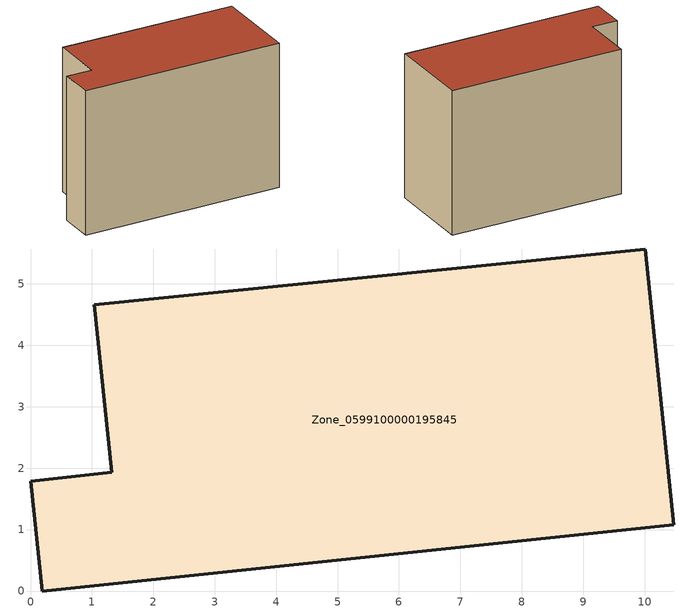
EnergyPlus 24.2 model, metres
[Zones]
Zone_0599100000195845
 floor ground (C_G): 0,1.79 1.32,1.93 1.04,4.66 10.01,5.57 10.48,1.08 0.19,0 z0
 wall outside (C_F): 1.32,1.93 0,1.79 0.19,0 10.48,1.08 10.01,5.57 1.04,4.66 1.32,1.93 z0:7.46
 roof outside (C_R): 10.01,5.57 1.04,4.66 1.32,1.93 0,1.79 0.19,0 10.48,1.08 z7.46
[BUILDING]
Pand.0599100000195845: North Axis=0; Terrain=City; Loads Convergence Tolerance Value=0.04; Temperature Convergence Tolerance Value=0.4; Solar Distribution=FullExterior; Maximum Number of Warmup Days=25; Minimum Number of Warmup Days=1
[Site:Location]
Rotterdam.The.Hague.AP_ZH_NLD Design_Conditions: Latitude=51.96; Longitude=4.45; Time Zone=1; Elevation=-4.5
[SITE:GROUNDTEMPERATURE:BUILDINGSURFACE]
18, 18, 18, 18, 18, 18, 18, 18, 18, 18, 18, 18
[MATERIAL] Thermal Absorptance=0.9; Solar Absorptance=0.7; Visible Absorptance=0.7
Name | Roughness | Thickness | Conductivity | Density | Specific Heat
G.TI.1946 | MediumSmooth | 0.15 | 1 | 540 | 1210
F.TI.1946 | Rough | 0.3 | 0.857143 | 1920 | 840
R.TI.1946 | MediumRough | 0.2 | 0.1 | 1500 | 1000
[CONSTRUCTION]
C_G: G.TI.1946
C_F: F.TI.1946
C_R: R.TI.1946
[ZONE]
Zone_0599100000195845: Type=1; Multiplier=1; Ceiling Height=Autocalculate; Volume=Autocalculate; Floor Area=autocalculate; Part of Total Floor Area=Yes
[ZONEINFILTRATION:DESIGNFLOWRATE]
Infil_Zone_0599100000195845: Zone or ZoneList or Space or SpaceList=Zone_0599100000195845; Schedule=AlwaysOn; Design Flow Rate Calculation Method=Flow/Area; Flow Rate per Floor Area=0.003; Constant Term Coefficient=1; Temperature Term Coefficient=0; Velocity Term Coefficient=0; Velocity Squared Term Coefficient=0
[HVACTEMPLATE:ZONE:IDEALLOADSAIRSYSTEM]
Zone_0599100000195845: Maximum Heating Supply Air Temperature=50; Minimum Cooling Supply Air Temperature=13; Maximum Heating Supply Air Humidity Ratio=0.0156; Minimum Cooling Supply Air Humidity Ratio=0.0077; Heating Limit=NoLimit; Cooling Limit=NoLimit; Dehumidification Control Type=ConstantSensibleHeatRatio; Cooling Sensible Heat Ratio=0.7; Dehumidification Setpoint=60; Humidification Control Type=None; Humidification Setpoint=30; Outdoor Air Method=None; Outdoor Air Flow Rate per Person=0.00944; Outdoor Air Flow Rate per Zone Floor Area=0; Outdoor Air Flow Rate per Zone=0; Demand Controlled Ventilation Type=None; Outdoor Air Economizer Type=NoEconomizer; Heat Recovery Type=None; Sensible Heat Recovery Effectiveness=0.7; Latent Heat Recovery Effectiveness=0.65
[ZONECONTROL:THERMOSTAT]
ThermostatControl_Zone_0599100000195845: Zone or ZoneList=Zone_0599100000195845; Control Type Schedule=DualSetpointControlType; Control 1=Thermostat_Zone_0599100000195845; Temperature Difference Between Cutout And Setpoint=0
[THERMOSTATSETPOINT:DUALSETPOINT]
Thermostat_Zone_0599100000195845: Heating Setpoint Temperature Schedule=HeatingSetpoint_Zone_0599100000195845; Cooling Setpoint Temperature Schedule=CoolingSetpoint_Zone_0599100000195845
[SCHEDULE:COMPACT]
HeatingSetpoint_Zone_0599100000195845: Through: 12/31, For: AllDays, Until: 24:00, 21
CoolingSetpoint_Zone_0599100000195845: Through: 12/31, For: AllDays, Until: 24:00, 24
DualSetpointControlType: Through: 12/31, For: AllDays, Until: 24:00, 4
AlwaysOn: Through: 12/31, For: AllDays, Until: 24:00, 1
